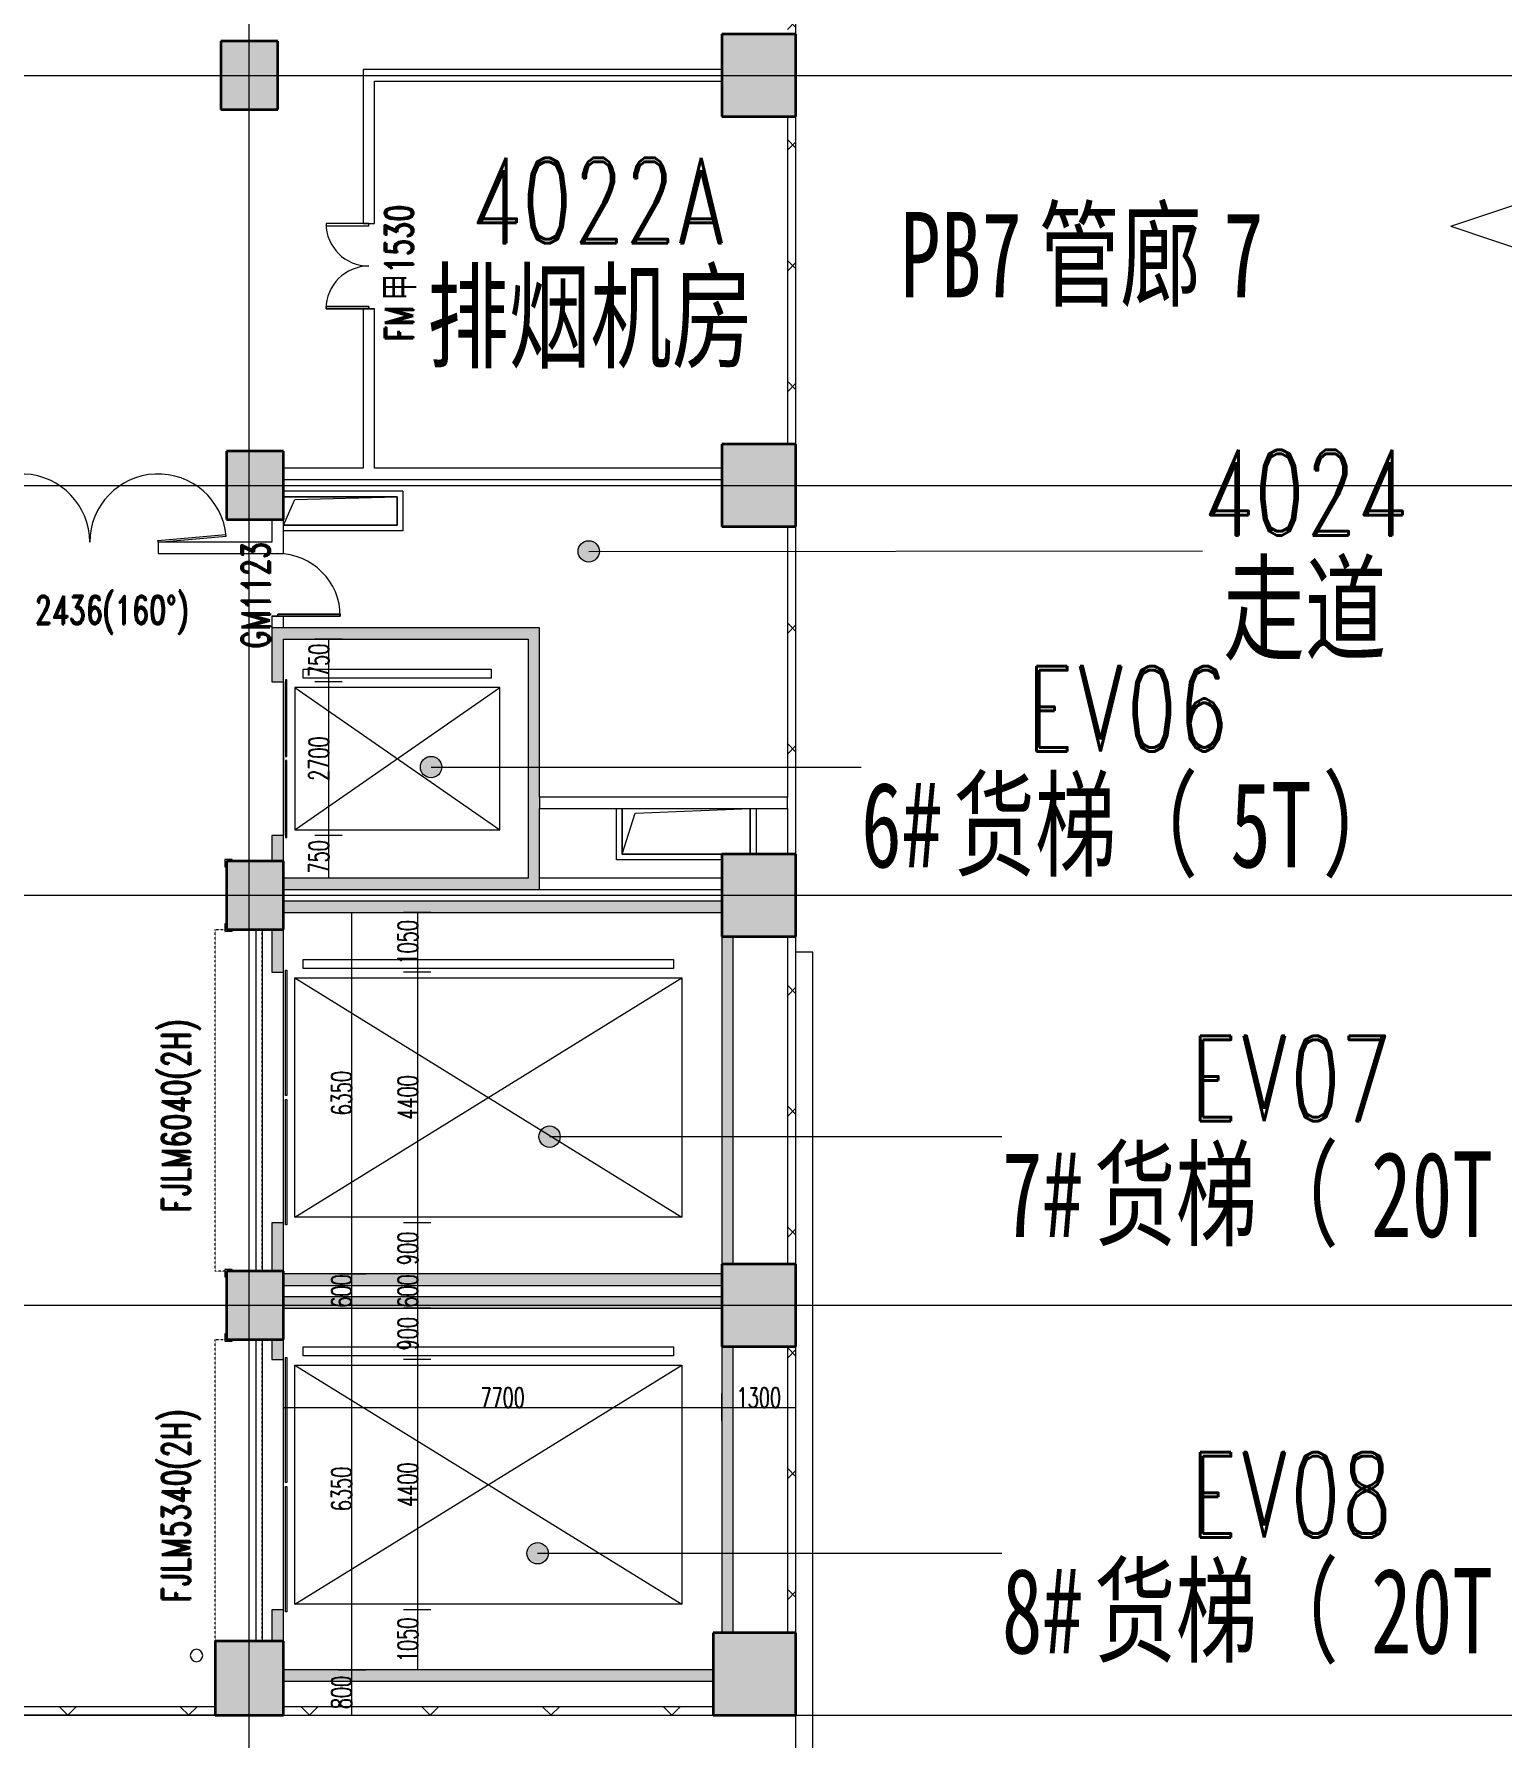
# Model space of a CAD drawing. Header units: millimetres. Extents: x -30000 to 430621, y -31706 to 192400.
# Drawn here: x 279422 to 305198, y -398 to 29525 of the extents above; entities that cross this region are included whole.
import ezdxf

# ---------------------------------------------------------------- set-up
doc = ezdxf.new("R2010")
doc.units = ezdxf.units.MM
doc.linetypes.add('划线 1mm', pattern=[2, 1, -1])
doc.linetypes.add('轴网线', pattern=[22.04, 18.38, -1.83, 0, -1.83])
doc.layers.get('0').update_dxf_attribs({"color": 8})
doc.layers.get('Defpoints').update_dxf_attribs({"color": 8})
for name, color, linetype, lineweight in [('A-ANNO-DIMS', 8, 'Continuous', 9), ('A-AREA-IDEN', 8, 'Continuous', 9), ('A-DETL-GENF', 8, 'Continuous', 18), ('A-DOOR', 8, 'Continuous', 5), ('A-DOOR-IDEN', 8, 'Continuous', 9), ('A-DOOR-OPNG', 8, 'Continuous', 5), ('A-FLOR', 8, 'Continuous', 5), ('A-GENM', 8, 'Continuous', 5), ('A-WALL', 8, 'Continuous', 5), ('A-WALL-FNSH', 8, 'Continuous', 9), ('A-WALL-PATT', 8, 'Continuous', 9), ('G-ANNO-TEXT', 8, 'Continuous', 9), ('P-PIPE', 8, 'Continuous', 5), ('Q-SPCQ', 8, 'Continuous', 5), ('S-COLS', 8, 'Continuous', 5), ('S-GRID', 8, 'Continuous', 9)]:
    doc.layers.add(name, color=color, linetype=linetype, lineweight=lineweight)
doc.styles.add('RomanD', font='romand__.ttf', dxfattribs={"width": 0.7, "height": 1500})
doc.styles.add('RomanD_1', font='romand__.ttf', dxfattribs={"width": 0.7, "height": 500})
doc.styles.add('RomanD_3', font='romand__.ttf', dxfattribs={"width": 0.65, "height": 350})
doc.styles.add('仿宋_2', font='simfang.ttf', dxfattribs={"width": 0.7, "height": 1500})
doc.styles.add('微软雅黑', font='Microsoft YaHei.ttf', dxfattribs={"width": 0.7, "height": 500})
doc.dimstyles.new('0_5', dxfattribs={"dimscale": 304.8, "dimtxt": 351.251157, "dimasz": 0, "dimexe": 0.82021, "dimexo": 0.0625, "dimgap": 0, "dimtad": 1, "dimdec": 0, "dimzin": 0, "dimdsep": 46, "dimtxsty": 'RomanD_3', "dimblk1": 'NONE', "dimblk2": 'NONE', "dimsah": 1, "dimcen": 0.09, "dimazin": 0, "dimtfac": 1, "dimtdec": 4, "dimtix": 1, "dimtmove": 0, "dimatfit": 3, "dimfxl": 0.82021, "dimfxlon": 1, "dimtvp": 1, "dimtolj": 1, "dimtzin": 0, "dimlwd": 18, "dimlwe": 18, "dimarcsym": 2})
pattern_1 = [(45, (-4e-09, 0), (-1060.66, 1060.66), []), (135, (-4e-09, 0), (-1060.66, -1060.66), [])]

# ---------------------------------------------------------------- blocks, each defined once
blk = doc.blocks.new('X-AR-F3-00-W-002_HLP2_rvt-1-LAY-4F-1_500-A')
at = {"layer": 'P-PIPE', "color": 96, "true_color": 0x007f00}
for start, end in [(0, 180), (180, 360)]:
    blk.add_arc((282275, 1050), 110, start, end, dxfattribs=at)
blk = doc.blocks.new('X-ST-F3-04-C-001_HLP2_rvt-1-LAY-4F-1_500-A')
at = {"layer": 'S-COLS', "true_color": 0xc0c0c0}
for points in [[(283700, 28200), (283700, 29400), (282700, 29400), (282700, 28200)], [(291500, 28075), (292800, 28075), (292800, 29525), (291500, 29525)], [(283800, 21000), (283800, 22200), (282800, 22200), (282800, 21000)], [(292650, 20875), (292800, 20875), (292800, 22325), (291500, 22325), (291500, 20875), (292192, 20875)], [(283800, 13800), (283800, 15000), (282800, 15000), (282800, 13800)], [(292113, 13675), (292800, 13675), (292795, 15125), (291500, 15125), (291500, 13675), (292077, 13675)], [(283800, 6600), (283800, 7800), (282800, 7800), (282800, 6600)], [(292800, 6475), (292800, 7925), (291500, 7925), (291500, 6475), (292475, 6475)], [(283800, 0), (283800, 1300), (282600, 1300), (282600, 0)], [(292800, 0), (292800, 1450), (291350, 1450), (291350, 0)]]:
    blk.add_hatch(color=9, dxfattribs=at).paths.add_polyline_path(points, flags=0)
at = {"layer": 'S-COLS', "color": 7, "lineweight": 35}
for p, q in [((283700, 29400), (282700, 29400)), ((282700, 29400), (282700, 28200)), ((283700, 28200), (283700, 29400)), ((292800, 29525), (291500, 29525)), ((291500, 29525), (291500, 28075)), ((292800, 28075), (292800, 29525)), ((282700, 28200), (283700, 28200)), ((291500, 28075), (292800, 28075)), ((283800, 22200), (282800, 22200)), ((282800, 22200), (282800, 21000)), ((283800, 21000), (283800, 22200)), ((292800, 22325), (291500, 22325)), ((291500, 22325), (291500, 20875)), ((292800, 20875), (292800, 22325)), ((282800, 21000), (283800, 21000)), ((291500, 20875), (292800, 20875)), ((283800, 15000), (282800, 15000)), ((282800, 15000), (282800, 13800)), ((283800, 13800), (283800, 15000)), ((292800, 15125), (291500, 15125)), ((291500, 15125), (291500, 13675)), ((292800, 13675), (292800, 15125)), ((282800, 13800), (283800, 13800)), ((291500, 13675), (292800, 13675)), ((283800, 7800), (282800, 7800)), ((282800, 7800), (282800, 6600)), ((283800, 6600), (283800, 7800)), ((292800, 7925), (291500, 7925)), ((291500, 7925), (291500, 6475)), ((292800, 6475), (292800, 7925)), ((282800, 6600), (283800, 6600)), ((291500, 6475), (292800, 6475)), ((283800, 1300), (282600, 1300)), ((282600, 1300), (282600, 0)), ((283800, 0), (283800, 1300)), ((292800, 1450), (291350, 1450)), ((291350, 1450), (291350, 0)), ((292800, 0), (292800, 1450)), ((282600, 0), (283800, 0)), ((291350, 0), (292800, 0))]:
    blk.add_line(p, q, dxfattribs=at)
blk = doc.blocks.new('剖切号 - 剖切号-930385-LAY-4F-1_500-A')
at = {"layer": 'A-DETL-GENF', "color": 91, "lineweight": 5, "true_color": 0x77ff77}
for p, q in [((0, 14000), (0, 1000)), ((1500, 500), (0, 1000)), ((1500, 500), (-1500, -500)), ((-1500, -500), (0, -1000)), ((0, -1000), (0, -14000))]:
    blk.add_line(p, q, dxfattribs=at)
blk = doc.blocks.new('X-AR-F3-00-W-003_HLP2_rvt-1-LAY-4F-1_500-A')
at = {"color": 91, "lineweight": 5, "true_color": 0x77ff77, "rotation": 180}
blk.add_blockref('剖切号 - 剖切号-930385-LAY-4F-1_500-A', (305800, 26650), dxfattribs=at)
at = {"layer": 'G-ANNO-TEXT', "color": 8, "lineweight": 15, "true_color": 0x777777, "char_height": 1500, "attachment_point": 1, "style": '仿宋_2'}
for s, insert, width in [('管廊', (297060, 26402), 3928.27), ('PB7', (294629, 26402), 2946.2), ('\\f仿宋|b0|i0|c134|p49|;\\W.7;7', (300301, 26402), 982.07)]:
    blk.add_mtext(s, dxfattribs=dict(at, insert=insert, width=width))
blk = doc.blocks.new('单扇平开防火门_带观察窗 - GM1123-4703346-LAY-4F-1_500-A')
at = {"layer": 'A-DOOR'}
for p, q in [((550, 1100), (510, 1100)), ((510, 1100), (510, 0)), ((510, 1100), (550, 1100)), ((510, 900), (510, 1100)), ((510, 700), (510, 900)), ((550, 0), (550, 1100)), ((550, 1100), (550, 900)), ((550, 900), (550, 700)), ((510, 0), (510, 700)), ((550, 700), (550, 100)), ((510, 0), (550, 0)), ((550, 0), (510, 0))]:
    blk.add_line(p, q, dxfattribs=at)
blk.add_arc((550, 0), 1100, 90, 180, dxfattribs=at)
at = {"layer": 'A-DOOR-OPNG'}
for p, q in [((-550, -100), (-550, 100)), ((550, -99), (550, 100))]:
    blk.add_line(p, q, dxfattribs=at)
blk = doc.blocks.new('电梯门_客梯 - 5T货梯-4221831-LAY-4F-1_500-A')
at = {"layer": 'A-DOOR'}
for p, q in [((1250, 300), (-1250, 3900)), ((-1250, 300), (1250, 3900)), ((1250, 3900), (-1250, 3900)), ((-1250, 3900), (-1250, 300)), ((1250, 300), (1250, 3900)), ((-1570, 3750), (-1415, 3750)), ((-1570, 450), (-1570, 3750)), ((-1415, 3750), (-1415, 450)), ((-1415, 450), (-1570, 450)), ((-1250, 300), (1250, 300)), ((-35, 160), (-1385, 160)), ((-1385, 160), (-1385, 140)), ((-1385, 140), (-35, 140)), ((-1350, 100), (1350, 100)), ((-35, 140), (-35, 160)), ((1385, 160), (35, 160)), ((35, 160), (35, 140)), ((35, 140), (1385, 140)), ((1385, 140), (1385, 160))]:
    blk.add_line(p, q, dxfattribs=at)
blk = doc.blocks.new('电梯门_客梯 - 20T货梯-4055739-LAY-4F-1_500-A')
at = {"layer": 'A-DOOR'}
for p, q in [((-2235, -160), (-2235, -140)), ((-2235, -140), (-35, -140)), ((-35, -160), (-2235, -160)), ((-2200, -100), (2200, -100)), ((-35, -140), (-35, -160)), ((35, -160), (35, -140)), ((35, -140), (2235, -140)), ((2235, -160), (35, -160)), ((2235, -140), (2235, -160)), ((2100, -300), (-2100, -7100)), ((-2100, -300), (2100, -7100)), ((-2100, -7100), (-2100, -300)), ((-2100, -300), (2100, -300)), ((2100, -300), (2100, -7100)), ((2265, -6950), (2265, -450)), ((2265, -450), (2420, -450)), ((2420, -450), (2420, -6950)), ((2100, -7100), (-2100, -7100)), ((2420, -6950), (2265, -6950))]:
    blk.add_line(p, q, dxfattribs=at)
blk = doc.blocks.new('电梯卷帘门 - FJLM5340_2H_-3900285-LAY-4F-1_500-A')
at = {"layer": 'A-DOOR', "linetype": '划线 1mm'}
for p, q in [((-2650, 1100), (2650, 1100)), ((2650, 1100), (2650, 900)), ((-2650, 275), (2650, 275))]:
    blk.add_line(p, q, dxfattribs=at)
at = {"layer": 'A-DOOR'}
for p, q in [((-2650, 375), (2650, 375)), ((2650, 275), (-2650, 275))]:
    blk.add_line(p, q, dxfattribs=at)
blk = doc.blocks.new('电梯卷帘门 - FJLM6040_2H_-3900241-LAY-4F-1_500-A')
at = {"layer": 'A-DOOR', "linetype": '划线 1mm'}
for p, q in [((-3000, 1100), (3000, 1100)), ((-3000, 900), (-3000, 1100)), ((3000, 1100), (3000, 900)), ((-3000, 275), (3000, 275))]:
    blk.add_line(p, q, dxfattribs=at)
at = {"layer": 'A-DOOR'}
for p, q in [((-3000, 375), (3000, 375)), ((3000, 275), (-3000, 275))]:
    blk.add_line(p, q, dxfattribs=at)
blk = doc.blocks.new('双扇平开防火门_带观察窗 - FM甲1530-4642602-LAY-4F-1_500-A')
at = {"layer": 'A-DOOR'}
for p, q in [((-750, 0), (-750, 750)), ((-750, 750), (-710, 750)), ((-750, 750), (-750, 550)), ((-710, 750), (-750, 750)), ((-710, 750), (-710, 0)), ((-710, 550), (-710, 750)), ((750, 750), (710, 750)), ((710, 750), (710, 0)), ((750, 750), (710, 750)), ((710, 750), (710, 550)), ((750, 0), (750, 750)), ((750, 550), (750, 750)), ((-750, 550), (-750, 350)), ((-750, 350), (-750, 100)), ((-710, 350), (-710, 550)), ((-710, 0), (-710, 350)), ((710, 550), (710, 350)), ((710, 350), (710, 0)), ((750, 350), (750, 550)), ((750, 100), (750, 350)), ((-710, 0), (-750, 0)), ((-750, 0), (-710, 0)), ((710, 0), (750, 0)), ((710, 0), (750, 0))]:
    blk.add_line(p, q, dxfattribs=at)
for centre, start, end in [((-750, 0), 0, 90), ((750, 0), 90, 180)]:
    blk.add_arc(centre, 750, start, end, dxfattribs=at)
at = {"layer": 'A-DOOR-OPNG'}
for p, q in [((-750, 100), (-750, -100)), ((750, 100), (750, -100))]:
    blk.add_line(p, q, dxfattribs=at)
blk = doc.blocks.new('楼板洞口-A - 楼板洞口-翻边100mm-3429796-LAY-4F-1_500-A')
at = {"layer": 'A-GENM'}
for p, q in [((2100, 600), (0, 600)), ((2100, 600), (2100, -100)), ((0, 500), (2000, 500)), ((2000, 500), (0, 500)), ((0, 0), (200, 450)), ((200, 450), (2000, 500)), ((2000, 500), (2000, 0)), ((2000, 0), (2000, 500)), ((2000, 0), (0, 0)), ((0, 0), (2000, 0)), ((2100, -100), (0, -100))]:
    blk.add_line(p, q, dxfattribs=at)
blk = doc.blocks.new('双扇平开门-角度可调 - FM甲2436_160__-4636667-LAY-4F-1_500-A')
at = {"layer": 'A-DOOR'}
for p, q in [((-1200, 100), (-2395, 205)), ((-2392, 234), (-1197, 130)), ((-1197, 130), (-1200, 100)), ((1197, 130), (2392, 234)), ((1200, 100), (1197, 130)), ((1200, 100), (2395, 205))]:
    blk.add_line(p, q, dxfattribs=at)
for centre, start, end in [((-1200, 100), 360, 175), ((1200, 100), 5, 180)]:
    blk.add_arc(centre, 1200, start, end, dxfattribs=at)
blk = doc.blocks.new('楼板洞口-A - UT-翻边100-4950327-LAY-4F-1_500-A')
at = {"layer": 'A-GENM'}
for p, q in [((-100, -100), (-100, 800)), ((0, 0), (0, 800)), ((0, 800), (0, 0)), ((0, 0), (225, 720)), ((225, 720), (2250, 800)), ((2250, 800), (2250, 0)), ((2250, 0), (2250, 800)), ((2350, 800), (2350, 0)), ((1750, 0), (0, 0)), ((0, 0), (1750, 0)), ((1750, -100), (-100, -100))]:
    blk.add_line(p, q, dxfattribs=at)
blk = doc.blocks.new('橡胶防撞护角 - 橡胶防撞护角-4756569-LAY-4F-1_500-A')
at = {"layer": 'Q-SPCQ'}
for p, q in [((100, 1230), (-30, 1230)), ((-30, 1230), (-30, 1100)), ((100, 1200), (100, 1230)), ((-30, 1100), (0, 1100)), ((0, 100), (-30, 100)), ((-30, 100), (-30, -30)), ((-30, -30), (100, -30)), ((100, -30), (100, 0))]:
    blk.add_line(p, q, dxfattribs=at)
blk = doc.blocks.new('DIMBLOCK1-LAY-4F-1_500-A')
at = {"layer": 'A-ANNO-DIMS', "color": 0, "lineweight": 18, "transparency": 16777216}
for p, q in [((284766, 14100), (285247, 14100)), ((284997, 14100), (284997, 7750)), ((284766, 7750), (285247, 7750))]:
    blk.add_line(p, q, dxfattribs=at)
at = {"layer": 'Defpoints', "color": 0, "transparency": 16777216}
for p in [(284747, 14100), (284747, 7750), (284997, 7750)]:
    blk.add_point(p, dxfattribs=at)
at = {"layer": 'A-ANNO-DIMS', "color": 0, "lineweight": 18, "transparency": 16777216, "insert": (284822, 10925), "char_height": 350, "width": 972.7, "attachment_point": 5, "rotation": 90, "style": 'RomanD_3'}
blk.add_mtext('\\A1;6350', dxfattribs=at)
blk = doc.blocks.new('_None')
blk = doc.blocks.new('DIMBLOCK2-LAY-4F-1_500-A')
at = {"layer": 'A-ANNO-DIMS', "color": 0, "lineweight": 18, "transparency": 16777216}
for p, q in [((284766, 7750), (285247, 7750)), ((284997, 7750), (284997, 7150)), ((284766, 7150), (285247, 7150))]:
    blk.add_line(p, q, dxfattribs=at)
at = {"layer": 'Defpoints', "color": 0, "transparency": 16777216}
for p in [(284747, 7750), (284747, 7150), (284997, 7150)]:
    blk.add_point(p, dxfattribs=at)
at = {"layer": 'A-ANNO-DIMS', "color": 0, "lineweight": 18, "transparency": 16777216, "insert": (284822, 7450), "char_height": 350, "width": 729.52, "attachment_point": 5, "rotation": 90, "style": 'RomanD_3'}
blk.add_mtext('\\A1;600', dxfattribs=at)
blk = doc.blocks.new('DIMBLOCK3-LAY-4F-1_500-A')
at = {"layer": 'A-ANNO-DIMS', "color": 0, "lineweight": 18, "transparency": 16777216}
for p, q in [((284766, 7150), (285247, 7150)), ((284997, 7150), (284997, 800)), ((284766, 800), (285247, 800))]:
    blk.add_line(p, q, dxfattribs=at)
at = {"layer": 'Defpoints', "color": 0, "transparency": 16777216}
for p in [(284747, 7150), (284747, 800), (284997, 800)]:
    blk.add_point(p, dxfattribs=at)
at = {"layer": 'A-ANNO-DIMS', "color": 0, "lineweight": 18, "transparency": 16777216, "insert": (284822, 3975), "char_height": 350, "width": 972.7, "attachment_point": 5, "rotation": 90, "style": 'RomanD_3'}
blk.add_mtext('\\A1;6350', dxfattribs=at)
blk = doc.blocks.new('DIMBLOCK4-LAY-4F-1_500-A')
at = {"layer": 'A-ANNO-DIMS', "color": 0, "lineweight": 18, "transparency": 16777216}
for p, q in [((284766, 800), (285247, 800)), ((284997, 800), (284997, 0)), ((284766, 0), (285247, 0))]:
    blk.add_line(p, q, dxfattribs=at)
at = {"layer": 'Defpoints', "color": 0, "transparency": 16777216}
for p in [(284747, 800), (284747, 0), (284997, 0)]:
    blk.add_point(p, dxfattribs=at)
at = {"layer": 'A-ANNO-DIMS', "color": 0, "lineweight": 18, "transparency": 16777216, "insert": (284822, 400), "char_height": 350, "width": 729.52, "attachment_point": 5, "rotation": 90, "style": 'RomanD_3'}
blk.add_mtext('\\A1;800', dxfattribs=at)
blk = doc.blocks.new('DIMBLOCK5-LAY-4F-1_500-A')
at = {"layer": 'A-ANNO-DIMS', "color": 0, "lineweight": 18, "transparency": 16777216}
for p, q in [((283800, 5172), (283800, 5653)), ((283800, 5403), (291500, 5403)), ((291500, 5172), (291500, 5653))]:
    blk.add_line(p, q, dxfattribs=at)
at = {"layer": 'Defpoints', "color": 0, "transparency": 16777216}
for p in [(291500, 5403), (283800, 5153), (291500, 5153)]:
    blk.add_point(p, dxfattribs=at)
at = {"layer": 'A-ANNO-DIMS', "color": 0, "lineweight": 18, "transparency": 16777216, "insert": (287650, 5578), "char_height": 350, "width": 972.7, "attachment_point": 5, "style": 'RomanD_3'}
blk.add_mtext('\\A1;7700', dxfattribs=at)
blk = doc.blocks.new('DIMBLOCK6-LAY-4F-1_500-A')
at = {"layer": 'A-ANNO-DIMS', "color": 0, "lineweight": 18, "transparency": 16777216}
for p, q in [((291500, 5172), (291500, 5653)), ((291500, 5403), (292800, 5403)), ((292800, 5172), (292800, 5653))]:
    blk.add_line(p, q, dxfattribs=at)
at = {"layer": 'Defpoints', "color": 0, "transparency": 16777216}
for p in [(292800, 5403), (291500, 5153), (292800, 5153)]:
    blk.add_point(p, dxfattribs=at)
at = {"layer": 'A-ANNO-DIMS', "color": 0, "lineweight": 18, "transparency": 16777216, "insert": (292150, 5578), "char_height": 350, "width": 972.7, "attachment_point": 5, "style": 'RomanD_3'}
blk.add_mtext('\\A1;1300', dxfattribs=at)
blk = doc.blocks.new('DIMBLOCK141-LAY-4F-1_500-A')
at = {"layer": 'A-ANNO-DIMS', "color": 0, "lineweight": 18, "transparency": 16777216}
for p, q in [((286391, 1850), (285910, 1850)), ((286160, 800), (286160, 1850)), ((286391, 800), (285910, 800))]:
    blk.add_line(p, q, dxfattribs=at)
at = {"layer": 'Defpoints', "color": 0, "transparency": 16777216}
for p in [(286160, 1850), (286410, 1850), (286410, 800)]:
    blk.add_point(p, dxfattribs=at)
at = {"layer": 'A-ANNO-DIMS', "color": 0, "lineweight": 18, "transparency": 16777216, "insert": (285985, 1325), "char_height": 350, "width": 972.7, "attachment_point": 5, "rotation": 90, "style": 'RomanD_3'}
blk.add_mtext('\\A1;1050', dxfattribs=at)
blk = doc.blocks.new('DIMBLOCK142-LAY-4F-1_500-A')
at = {"layer": 'A-ANNO-DIMS', "color": 0, "lineweight": 18, "transparency": 16777216}
for p, q in [((286391, 6250), (285910, 6250)), ((286160, 1850), (286160, 6250)), ((286391, 1850), (285910, 1850))]:
    blk.add_line(p, q, dxfattribs=at)
at = {"layer": 'Defpoints', "color": 0, "transparency": 16777216}
for p in [(286160, 6250), (286410, 6250), (286410, 1850)]:
    blk.add_point(p, dxfattribs=at)
at = {"layer": 'A-ANNO-DIMS', "color": 0, "lineweight": 18, "transparency": 16777216, "insert": (285985, 4050), "char_height": 350, "width": 972.7, "attachment_point": 5, "rotation": 90, "style": 'RomanD_3'}
blk.add_mtext('\\A1;4400', dxfattribs=at)
blk = doc.blocks.new('DIMBLOCK143-LAY-4F-1_500-A')
at = {"layer": 'A-ANNO-DIMS', "color": 0, "lineweight": 18, "transparency": 16777216}
for p, q in [((286391, 7150), (285910, 7150)), ((286160, 6250), (286160, 7150)), ((286391, 6250), (285910, 6250))]:
    blk.add_line(p, q, dxfattribs=at)
at = {"layer": 'Defpoints', "color": 0, "transparency": 16777216}
for p in [(286160, 7150), (286410, 7150), (286410, 6250)]:
    blk.add_point(p, dxfattribs=at)
at = {"layer": 'A-ANNO-DIMS', "color": 0, "lineweight": 18, "transparency": 16777216, "insert": (285985, 6700), "char_height": 350, "width": 729.52, "attachment_point": 5, "rotation": 90, "style": 'RomanD_3'}
blk.add_mtext('\\A1;900', dxfattribs=at)
blk = doc.blocks.new('DIMBLOCK144-LAY-4F-1_500-A')
at = {"layer": 'A-ANNO-DIMS', "color": 0, "lineweight": 18, "transparency": 16777216}
for p, q in [((286391, 7750), (285910, 7750)), ((286160, 7150), (286160, 7750)), ((286391, 7150), (285910, 7150))]:
    blk.add_line(p, q, dxfattribs=at)
at = {"layer": 'Defpoints', "color": 0, "transparency": 16777216}
for p in [(286160, 7750), (286410, 7750), (286410, 7150)]:
    blk.add_point(p, dxfattribs=at)
at = {"layer": 'A-ANNO-DIMS', "color": 0, "lineweight": 18, "transparency": 16777216, "insert": (285985, 7450), "char_height": 350, "width": 729.52, "attachment_point": 5, "rotation": 90, "style": 'RomanD_3'}
blk.add_mtext('\\A1;600', dxfattribs=at)
blk = doc.blocks.new('DIMBLOCK145-LAY-4F-1_500-A')
at = {"layer": 'A-ANNO-DIMS', "color": 0, "lineweight": 18, "transparency": 16777216}
for p, q in [((286391, 8650), (285910, 8650)), ((286160, 7750), (286160, 8650)), ((286391, 7750), (285910, 7750))]:
    blk.add_line(p, q, dxfattribs=at)
at = {"layer": 'Defpoints', "color": 0, "transparency": 16777216}
for p in [(286160, 8650), (286410, 8650), (286410, 7750)]:
    blk.add_point(p, dxfattribs=at)
at = {"layer": 'A-ANNO-DIMS', "color": 0, "lineweight": 18, "transparency": 16777216, "insert": (285985, 8200), "char_height": 350, "width": 729.52, "attachment_point": 5, "rotation": 90, "style": 'RomanD_3'}
blk.add_mtext('\\A1;900', dxfattribs=at)
blk = doc.blocks.new('DIMBLOCK146-LAY-4F-1_500-A')
at = {"layer": 'A-ANNO-DIMS', "color": 0, "lineweight": 18, "transparency": 16777216}
for p, q in [((286391, 13050), (285910, 13050)), ((286160, 8650), (286160, 13050)), ((286391, 8650), (285910, 8650))]:
    blk.add_line(p, q, dxfattribs=at)
at = {"layer": 'Defpoints', "color": 0, "transparency": 16777216}
for p in [(286160, 13050), (286410, 13050), (286410, 8650)]:
    blk.add_point(p, dxfattribs=at)
at = {"layer": 'A-ANNO-DIMS', "color": 0, "lineweight": 18, "transparency": 16777216, "insert": (285985, 10850), "char_height": 350, "width": 972.7, "attachment_point": 5, "rotation": 90, "style": 'RomanD_3'}
blk.add_mtext('\\A1;4400', dxfattribs=at)
blk = doc.blocks.new('DIMBLOCK147-LAY-4F-1_500-A')
at = {"layer": 'A-ANNO-DIMS', "color": 0, "lineweight": 18, "transparency": 16777216}
for p, q in [((286391, 14100), (285910, 14100)), ((286160, 13050), (286160, 14100)), ((286391, 13050), (285910, 13050))]:
    blk.add_line(p, q, dxfattribs=at)
at = {"layer": 'Defpoints', "color": 0, "transparency": 16777216}
for p in [(286160, 14100), (286410, 14100), (286410, 13050)]:
    blk.add_point(p, dxfattribs=at)
at = {"layer": 'A-ANNO-DIMS', "color": 0, "lineweight": 18, "transparency": 16777216, "insert": (285985, 13575), "char_height": 350, "width": 972.7, "attachment_point": 5, "rotation": 90, "style": 'RomanD_3'}
blk.add_mtext('\\A1;1050', dxfattribs=at)
blk = doc.blocks.new('DIMBLOCK148-LAY-4F-1_500-A')
at = {"layer": 'A-ANNO-DIMS', "color": 0, "lineweight": 18, "transparency": 16777216}
for p, q in [((284831, 15450), (284350, 15450)), ((284600, 14700), (284600, 15450)), ((284831, 14700), (284350, 14700))]:
    blk.add_line(p, q, dxfattribs=at)
at = {"layer": 'Defpoints', "color": 0, "transparency": 16777216}
for p in [(284600, 15450), (284850, 15450), (284850, 14700)]:
    blk.add_point(p, dxfattribs=at)
at = {"layer": 'A-ANNO-DIMS', "color": 0, "lineweight": 18, "transparency": 16777216, "insert": (284425, 15075), "char_height": 350, "width": 729.52, "attachment_point": 5, "rotation": 90, "style": 'RomanD_3'}
blk.add_mtext('\\A1;750', dxfattribs=at)
blk = doc.blocks.new('DIMBLOCK149-LAY-4F-1_500-A')
at = {"layer": 'A-ANNO-DIMS', "color": 0, "lineweight": 18, "transparency": 16777216}
for p, q in [((284831, 18150), (284350, 18150)), ((284600, 15450), (284600, 18150)), ((284831, 15450), (284350, 15450))]:
    blk.add_line(p, q, dxfattribs=at)
at = {"layer": 'Defpoints', "color": 0, "transparency": 16777216}
for p in [(284600, 18150), (284850, 18150), (284850, 15450)]:
    blk.add_point(p, dxfattribs=at)
at = {"layer": 'A-ANNO-DIMS', "color": 0, "lineweight": 18, "transparency": 16777216, "insert": (284425, 16800), "char_height": 350, "width": 972.7, "attachment_point": 5, "rotation": 90, "style": 'RomanD_3'}
blk.add_mtext('\\A1;2700', dxfattribs=at)
blk = doc.blocks.new('DIMBLOCK150-LAY-4F-1_500-A')
at = {"layer": 'A-ANNO-DIMS', "color": 0, "lineweight": 18, "transparency": 16777216}
for p, q in [((284831, 18900), (284350, 18900)), ((284600, 18150), (284600, 18900)), ((284831, 18150), (284350, 18150))]:
    blk.add_line(p, q, dxfattribs=at)
at = {"layer": 'Defpoints', "color": 0, "transparency": 16777216}
for p in [(284600, 18900), (284850, 18900), (284850, 18150)]:
    blk.add_point(p, dxfattribs=at)
at = {"layer": 'A-ANNO-DIMS', "color": 0, "lineweight": 18, "transparency": 16777216, "insert": (284425, 18525), "char_height": 350, "width": 729.52, "attachment_point": 5, "rotation": 90, "style": 'RomanD_3'}
blk.add_mtext('\\A1;750', dxfattribs=at)

msp = doc.modelspace()

# ---------------------------------------------------------------- hatches: boundary and pattern name
at = {"layer": 'A-AREA-IDEN', "lineweight": 18}
h = msp.add_hatch(color=256, dxfattribs=at)
edge = h.paths.add_edge_path(flags=0)
edge.add_arc((289161.9, 20440.6), 187.5, 0, 360)
h = msp.add_hatch(color=256, dxfattribs=at)
edge = h.paths.add_edge_path(flags=0)
edge.add_arc((286393.4, 16651.3), 187.5, 0, 360)
h = msp.add_hatch(color=256, dxfattribs=at)
edge = h.paths.add_edge_path(flags=0)
edge.add_arc((288474, 10161.4), 187.5, 0, 360)
h = msp.add_hatch(color=256, dxfattribs=at)
edge = h.paths.add_edge_path(flags=0)
edge.add_arc((288265, 2845.7), 187.5, 0, 360)
at = {"layer": 'A-WALL-PATT', "lineweight": 5}
h = msp.add_hatch(dxfattribs=at)
h.set_pattern_fill('FP_13', color=256, style=0, pattern_type=2)
h.set_pattern_definition(pattern_1)
h.paths.add_polyline_path([(292748, 15125), (292800, 15125), (292800, 20875), (292650, 20875), (292650, 15125)], flags=0)
h.paths.add_polyline_path([(292800, 22325), (292800, 28075), (292650, 28075), (292650, 22325), (292718.3, 22325)], flags=0)
h.paths.add_polyline_path([(292650, 29525), (292800, 29525), (292800, 35275), (292650, 35275), (292650, 32395.9)], flags=0)
h.paths.add_polyline_path([(292650, 40000.5), (292800, 40000.5), (292800, 42475), (292650, 42475), (292650, 40567.3)], flags=0)
h.paths.add_polyline_path([(292657.3, 43925), (292800, 43925), (292800, 49675), (292650, 49675), (292650, 43925)], flags=0)
h.paths.add_polyline_path([(292650, 51125), (292800, 51125), (292800, 56875), (292650, 56875), (292650, 53100)], flags=0)
h.paths.add_polyline_path([(292800, 58325), (292799, 61240), (292650, 61240), (292650, 58325), (292799, 58325)], flags=0)
h.paths.add_polyline_path([(292789.9, 65525), (292800, 65525), (292800, 71275), (292650, 71275), (292650, 65525)], flags=0)
h.paths.add_polyline_path([(292800, 72725), (292800, 76100), (292650, 76100), (292650, 72725), (292694.6, 72725)], flags=0)
h.paths.add_polyline_path([(292650, 82700.5), (292800, 82700.5), (292800, 85675), (292650, 85675), (292650, 83024.7)], flags=0)
h.paths.add_polyline_path([(292650, 87125), (292800, 87125), (292800, 92875), (292650, 92875), (292650, 89595.6)], flags=0)
h.paths.add_polyline_path([(292799, 94325), (292800, 94325), (292799, 97240), (292650, 97240), (292650, 94325), (292680.1, 94325)], flags=0)
h.paths.add_polyline_path([(292800, 101525), (292800, 107275), (292650, 107275), (292650, 101525), (292657.8, 101525)], flags=0)
h.paths.add_polyline_path([(292800, 108725), (292800, 114475), (292650, 114475), (292650, 108725), (292731.1, 108725)], flags=0)
h = msp.add_hatch(color=256, dxfattribs=at)
h.paths.add_polyline_path([(283704.8, 1300), (283800, 1300), (283800, 1850), (283600, 1850), (283600, 1300)], flags=0)
h.paths.add_polyline_path([(283800, 6250), (283800, 6600), (283600, 6600), (283600, 6250)], flags=0)
h.paths.add_polyline_path([(283600, 7800), (283800, 7800), (283800, 8650), (283600, 8650), (283600, 7881.8)], flags=0)
h.paths.add_polyline_path([(283800, 13050), (283800, 13800), (283600, 13800), (283600, 13050)], flags=0)
h.paths.add_polyline_path([(283694.7, 15000), (283800, 15000), (283800, 15450), (283600, 15450), (283600, 15000), (283678.3, 15000)], flags=0)
h.paths.add_polyline_path([(283600, 18150), (283800, 18150), (283800, 19100), (283600, 19100), (283600, 18900)], flags=0)
for points in [[(286842.6, 18900), (288300, 18900), (288300, 19100), (283800, 19100), (283800, 18900), (285800, 18900)], [(288300, 14700), (288300, 18900), (288100, 18900), (288100, 14700)], [(288300, 14500), (288300, 14700), (283800, 14700), (283800, 14500), (288100, 14500)], [(286842.6, 14100), (291500, 14100), (291500, 14300), (283800, 14300), (283800, 14100)], [(288933.3, 7550), (291500, 7550), (291500, 7750), (283800, 7750), (283800, 7550), (286842.6, 7550)], [(284252.9, 7150), (291500, 7150), (291500, 7350), (283800, 7350), (283800, 7150)], [(283800, 600), (291350, 600), (291350, 800), (283800, 800)]]:
    msp.add_hatch(color=256, dxfattribs=at).paths.add_polyline_path(points, flags=0)
h = msp.add_hatch(color=256, dxfattribs=at)
h.paths.add_polyline_path([(291500, 1450), (291700, 1450), (291700, 6475), (291500, 6475)], flags=0)
h.paths.add_polyline_path([(291700, 7925), (291700, 13675), (291500, 13675), (291505.3, 7925), (291511.9, 7925)], flags=0)
h = msp.add_hatch(dxfattribs=at)
h.set_pattern_fill('FP_13', color=256, style=0, pattern_type=2)
h.set_pattern_definition(pattern_1)
h.paths.add_polyline_path([(292727.2, 1450), (292800, 1450), (292800, 6475), (292650, 6475), (292650, 1450), (292723.3, 1450)], flags=0)
h.paths.add_polyline_path([(292800, 7925), (292800, 13675), (292650, 13675), (292650, 7925)], flags=0)
h = msp.add_hatch(dxfattribs=at)
h.set_pattern_fill('FP_13', color=256, style=0, pattern_type=2)
h.set_pattern_definition(pattern_1)
h.paths.add_polyline_path([(280195.6, 0), (282600, 0), (282600, 150), (274200, 150), (274200, 0)], flags=0)
h.paths.add_polyline_path([(291350, 0), (291350, 150), (283800, 146.7), (283800, 0), (286842.6, 0)], flags=0)
h.paths.add_polyline_path([(255000, 0), (263400, 0), (263400, 150), (255000, 146.6), (255000, 8.2)], flags=0)
h.paths.add_polyline_path([(264600, 0), (265800, 0), (265800, 150), (264600, 150), (264600, 16.3)], flags=0)
h.paths.add_polyline_path([(273000, 0), (273000, 150), (271800, 150), (271800, 0), (271886.8, 0)], flags=0)

# ---------------------------------------------------------------- linework, layer by layer
at = {"layer": 'A-AREA-IDEN', "lineweight": 18}
for p, q in [((289161.9, 20440.6), (299941, 20448.1)), ((286393.4, 16651.3), (293945.2, 16651.3)), ((288474, 10161.4), (296416.4, 10161.4)), ((288265, 2845.7), (296416.4, 2845.7))]:
    msp.add_line(p, q, dxfattribs=at)
for centre in [(289161.9, 20440.6), (286393.4, 16651.3), (288474, 10161.4), (288265, 2845.7)]:
    msp.add_circle(centre, 187.5, dxfattribs=at)
at = {"layer": 'A-FLOR'}
for p, q in [((283800, 15450), (283800, 18150)), ((283800, 8650), (283800, 13050)), ((283800, 1850), (283800, 6250))]:
    msp.add_line(p, q, dxfattribs=at)
at = {"layer": 'A-WALL', "lineweight": 9}
for p, q in [((291500, 28900), (285200, 28900)), ((285200, 28900), (285200, 26200)), ((285400, 28700), (291500, 28700)), ((285400, 26200), (285400, 28700)), ((292650, 28075), (292650, 22325)), ((292800, 22325), (292800, 28075)), ((285200, 26200), (285400, 26200)), ((285200, 24700), (285200, 21900)), ((285400, 24700), (285200, 24700)), ((285400, 21900), (285400, 24700)), ((285200, 21900), (283800, 21900)), ((291500, 21900), (285400, 21900)), ((283800, 21700), (291500, 21700)), ((283600, 21000), (283600, 20600)), ((283800, 20400), (283800, 21000)), ((292650, 20875), (292650, 16125)), ((292800, 15125), (292800, 20875)), ((283600, 20600), (281600, 20600)), ((281600, 20600), (281600, 20400)), ((281600, 20400), (283600, 20400)), ((283600, 20400), (283800, 20400)), ((283600, 19300), (283600, 18150)), ((283800, 19300), (283600, 19300)), ((283800, 19100), (283800, 19300)), ((288300, 19100), (283800, 19100)), ((283800, 18150), (283800, 18900)), ((283800, 18900), (288100, 18900)), ((288100, 18900), (288100, 14700)), ((288300, 16125), (288300, 19100)), ((283600, 18150), (283800, 18150)), ((292650, 16125), (288300, 16125)), ((288300, 14700), (288300, 15925)), ((288300, 15925), (292650, 15925)), ((292650, 15925), (292650, 15125)), ((283800, 15450), (283600, 15450)), ((283600, 15450), (283600, 15000)), ((283800, 15000), (283800, 15450)), ((288100, 14700), (283800, 14700)), ((291500, 14700), (288300, 14700)), ((283800, 14500), (291500, 14500)), ((291500, 14300), (283800, 14300)), ((283800, 14100), (291500, 14100)), ((283600, 13800), (283600, 13050)), ((283800, 13050), (283800, 13800)), ((291500, 13675), (291500, 7925)), ((291700, 7925), (291700, 13675)), ((292650, 13675), (292650, 7925)), ((292800, 7925), (292800, 13675)), ((283600, 13050), (283800, 13050)), ((283800, 8650), (283600, 8650)), ((283600, 8650), (283600, 7800)), ((283800, 7800), (283800, 8650)), ((291500, 7750), (283800, 7750)), ((283800, 7550), (291500, 7550)), ((291500, 7350), (283800, 7350)), ((283800, 7150), (291500, 7150)), ((283600, 6600), (283600, 6250)), ((283800, 6250), (283800, 6600)), ((291500, 6475), (291500, 1450)), ((291700, 1450), (291700, 6475)), ((292650, 6475), (292650, 1450)), ((292800, 1450), (292800, 6475)), ((283600, 6250), (283800, 6250)), ((283800, 1850), (283600, 1850)), ((283600, 1850), (283600, 1300)), ((283800, 1300), (283800, 1850)), ((291350, 800), (283800, 800)), ((283800, 600), (291350, 600)), ((282600, 150), (274200, 150)), ((291350, 150), (283800, 150)), ((282600, 0), (274200, 0)), ((283800, 0), (291350, 0))]:
    msp.add_line(p, q, dxfattribs=at)
at = {"layer": 'A-WALL'}
for p, q in [((283800, 19100), (283600, 19100)), ((288300, 16125), (288300, 15925)), ((292650, 15925), (292650, 16125)), ((288300, 14500), (288300, 14700))]:
    msp.add_line(p, q, dxfattribs=at)
at = {"layer": 'A-WALL-FNSH', "lineweight": 5}
for p, q in [((293100, 13400), (292800, 13400)), ((293100, -650), (293100, 13400))]:
    msp.add_line(p, q, dxfattribs=at)
at = {"layer": 'S-GRID', "linetype": '轴网线'}
for p, q in [((283200, -17706.2), (283200, 174400)), ((292800, -17706.2), (292800, 174400)), ((-16000, 28800), (308800, 28800)), ((-16000, 21600), (308800, 21600)), ((-16000, 14400), (308800, 14400)), ((-16000, 7200), (308800, 7200)), ((-16000, 0), (308800, 0))]:
    msp.add_line(p, q, dxfattribs=at)

# ---------------------------------------------------------------- block references
at = {"lineweight": 5}
for name in ['X-AR-F3-00-W-003_HLP2_rvt-1-LAY-4F-1_500-A', 'X-AR-F3-00-W-002_HLP2_rvt-1-LAY-4F-1_500-A', 'X-ST-F3-04-C-001_HLP2_rvt-1-LAY-4F-1_500-A']:
    msp.add_blockref(name, (0, 0), dxfattribs=at)
at = {"layer": 'A-DOOR'}
for name, p, rotation in [('双扇平开防火门_带观察窗 - FM甲1530-4642602-LAY-4F-1_500-A', (285300, 25450), 90), ('单扇平开防火门_带观察窗 - GM1123-4703346-LAY-4F-1_500-A', (283700, 19850), 270), ('电梯门_客梯 - 5T货梯-4221831-LAY-4F-1_500-A', (283700, 16800), 269.9999999999997), ('电梯卷帘门 - FJLM6040_2H_-3900241-LAY-4F-1_500-A', (283700, 10800), 89.99999999999977), ('电梯门_客梯 - 20T货梯-4055739-LAY-4F-1_500-A', (283700, 10850), 89.99999999999977), ('电梯卷帘门 - FJLM5340_2H_-3900285-LAY-4F-1_500-A', (283700, 3950), 89.99999999999977), ('电梯门_客梯 - 20T货梯-4055739-LAY-4F-1_500-A', (283700, 4050), 89.99999999999977)]:
    msp.add_blockref(name, p, dxfattribs=dict(at, rotation=rotation))
msp.add_blockref('双扇平开门-角度可调 - FM甲2436_160__-4636667-LAY-4F-1_500-A', (280400, 20500), dxfattribs=at)
at = {"layer": 'A-GENM'}
for name, p in [('楼板洞口-A - 楼板洞口-翻边100mm-3429796-LAY-4F-1_500-A', (283800, 20900)), ('楼板洞口-A - UT-翻边100-4950327-LAY-4F-1_500-A', (289750, 15125))]:
    msp.add_blockref(name, p, dxfattribs=at)
at = {"layer": 'Q-SPCQ'}
for p in [(282800, 13800), (282800, 6600)]:
    msp.add_blockref('橡胶防撞护角 - 橡胶防撞护角-4756569-LAY-4F-1_500-A', p, dxfattribs=at)

# ---------------------------------------------------------------- texts
at = {"layer": 'A-AREA-IDEN', "char_height": 1500, "attachment_point": 1}
for s, insert, width, style in [('4022A', (287084.3, 27351.8), 6032.698, 'RomanD'), ('排烟机房', (286326.1, 25317.6), 7856.537, '仿宋_2'), ('4024', (299941, 22221.8), 4826.159, 'RomanD'), ('走道', (300304.5, 20187.6), 3928.269, '仿宋_2'), ('EV06', (296845.4, 18425), 4770.041, 'RomanD'), ('货梯（', (295565.7, 16390.8), 5892.403, '仿宋_2'), ('\\f仿宋|b0|i0|c134|p49|;\\W.7;）', (302048, 16390.8), 1964.134, '仿宋_2'), ('6#', (293945.2, 16390.8), 1964.134, '仿宋_2'), ('5T', (300427.5, 16390.8), 1964.134, '仿宋_2'), ('EV07', (299720.9, 11935.1), 4770.041, 'RomanD'), ('7#', (296416.4, 9901), 1964.134, '仿宋_2'), ('货梯（', (298036.9, 9901), 5892.403, '仿宋_2'), ('20T', (302898.7, 9901), 2946.202, '仿宋_2'), ('EV08', (299720.9, 4619.4), 4770.041, 'RomanD'), ('货梯（', (298036.9, 2585.2), 5892.403, '仿宋_2'), ('8#', (296416.4, 2585.2), 1964.134, '仿宋_2'), ('20T', (302898.7, 2585.2), 2946.202, '仿宋_2')]:
    msp.add_mtext(s, dxfattribs=dict(at, insert=insert, width=width, style=style))
at = {"layer": 'A-DOOR-IDEN', "char_height": 500, "attachment_point": 1, "rotation": 90}
for s, insert, width, style in [('1530', (285582.1, 25329), 1683.544, 'RomanD_1'), ('\\f微软雅黑|b0|i0|c134|p34|;\\W.7;甲', (285582.1, 24842.8), 589.24, '微软雅黑'), ('FM', (285582.1, 24125.1), 869.831, 'RomanD_1'), ('GM1123', (283065.1, 18733.4), 2637.552, 'RomanD_1'), ('FJLM6040(2H)', (281665.1, 8827.6), 4713.922, 'RomanD_1'), ('FJLM5340(2H)', (281665.1, 1977.6), 4713.922, 'RomanD_1')]:
    msp.add_mtext(s, dxfattribs=dict(at, insert=insert, width=width, style=style))
at = {"layer": 'A-DOOR-IDEN', "insert": (279433.7, 19659), "char_height": 500, "width": 3731.855, "attachment_point": 1, "style": 'RomanD_1'}
msp.add_mtext('2436(160°)', dxfattribs=at)

# ---------------------------------------------------------------- dimensions: what is measured, and where the dimension line sits
at = {"layer": 'A-ANNO-DIMS', "lineweight": 18}
for base, p1, p2, override, picture, middle in [((284600.4, 18900), (284850.4, 18150), (284850.4, 18900), {"dimpost": '<>', "dimfxl": 750}, 'DIMBLOCK150-LAY-4F-1_500-A', (284425.4, 18525)), ((284600.4, 18150), (284850.4, 15450), (284850.4, 18150), {"dimpost": '<>', "dimfxl": 2700}, 'DIMBLOCK149-LAY-4F-1_500-A', (284425.4, 16800)), ((284600.4, 15450), (284850.4, 14700), (284850.4, 15450), {"dimpost": '<>', "dimfxl": 750}, 'DIMBLOCK148-LAY-4F-1_500-A', (284425.4, 15075)), ((284996.8, 7750), (284746.8, 14100), (284746.8, 7750), {"dimpost": '<>', "dimfxl": 6350}, 'DIMBLOCK1-LAY-4F-1_500-A', (284821.8, 10925)), ((286160.1, 14100), (286410.1, 13050), (286410.1, 14100), {"dimpost": '<>', "dimfxl": 1050}, 'DIMBLOCK147-LAY-4F-1_500-A', (285985.1, 13575)), ((286160.1, 13050), (286410.1, 8650), (286410.1, 13050), {"dimpost": '<>', "dimfxl": 4400}, 'DIMBLOCK146-LAY-4F-1_500-A', (285985.1, 10850)), ((286160.1, 8650), (286410.1, 7750), (286410.1, 8650), {"dimpost": '<>', "dimfxl": 900}, 'DIMBLOCK145-LAY-4F-1_500-A', (285985.1, 8200)), ((284996.8, 7150), (284746.8, 7750), (284746.8, 7150), {"dimpost": '<>', "dimfxl": 600}, 'DIMBLOCK2-LAY-4F-1_500-A', (284821.8, 7450)), ((286160.1, 7750), (286410.1, 7150), (286410.1, 7750), {"dimpost": '<>', "dimfxl": 600}, 'DIMBLOCK144-LAY-4F-1_500-A', (285985.1, 7450)), ((284996.8, 800), (284746.8, 7150), (284746.8, 800), {"dimpost": '<>', "dimfxl": 6350}, 'DIMBLOCK3-LAY-4F-1_500-A', (284821.8, 3975)), ((286160.1, 7150), (286410.1, 6250), (286410.1, 7150), {"dimpost": '<>', "dimfxl": 900}, 'DIMBLOCK143-LAY-4F-1_500-A', (285985.1, 6700)), ((286160.1, 6250), (286410.1, 1850), (286410.1, 6250), {"dimpost": '<>', "dimfxl": 4400}, 'DIMBLOCK142-LAY-4F-1_500-A', (285985.1, 4050)), ((286160.1, 1850), (286410.1, 800), (286410.1, 1850), {"dimpost": '<>', "dimfxl": 1050}, 'DIMBLOCK141-LAY-4F-1_500-A', (285985.1, 1325)), ((284996.8, 0), (284746.8, 800), (284746.8, 0), {"dimpost": '<>', "dimfxl": 800}, 'DIMBLOCK4-LAY-4F-1_500-A', (284821.8, 400))]:
    dim = msp.add_linear_dim(base=base, p1=p1, p2=p2, angle=90, dimstyle='0_5', override=override, dxfattribs=at)
    dim.commit()
    dim.dimension.update_dxf_attribs({"geometry": picture, "text_midpoint": middle})
for base, p1, p2, override, picture, middle in [((291500, 5403.1), (283800, 5153.1), (291500, 5153.1), {"dimpost": '<>', "dimfxl": 7700}, 'DIMBLOCK5-LAY-4F-1_500-A', (287650, 5578.1)), ((292800, 5403.1), (291500, 5153.1), (292800, 5153.1), {"dimpost": '<>', "dimfxl": 1300}, 'DIMBLOCK6-LAY-4F-1_500-A', (292150, 5578.1))]:
    dim = msp.add_linear_dim(base=base, p1=p1, p2=p2, dimstyle='0_5', override=override, dxfattribs=at)
    dim.commit()
    dim.dimension.update_dxf_attribs({"geometry": picture, "text_midpoint": middle})

doc.saveas('drawing.dxf')
